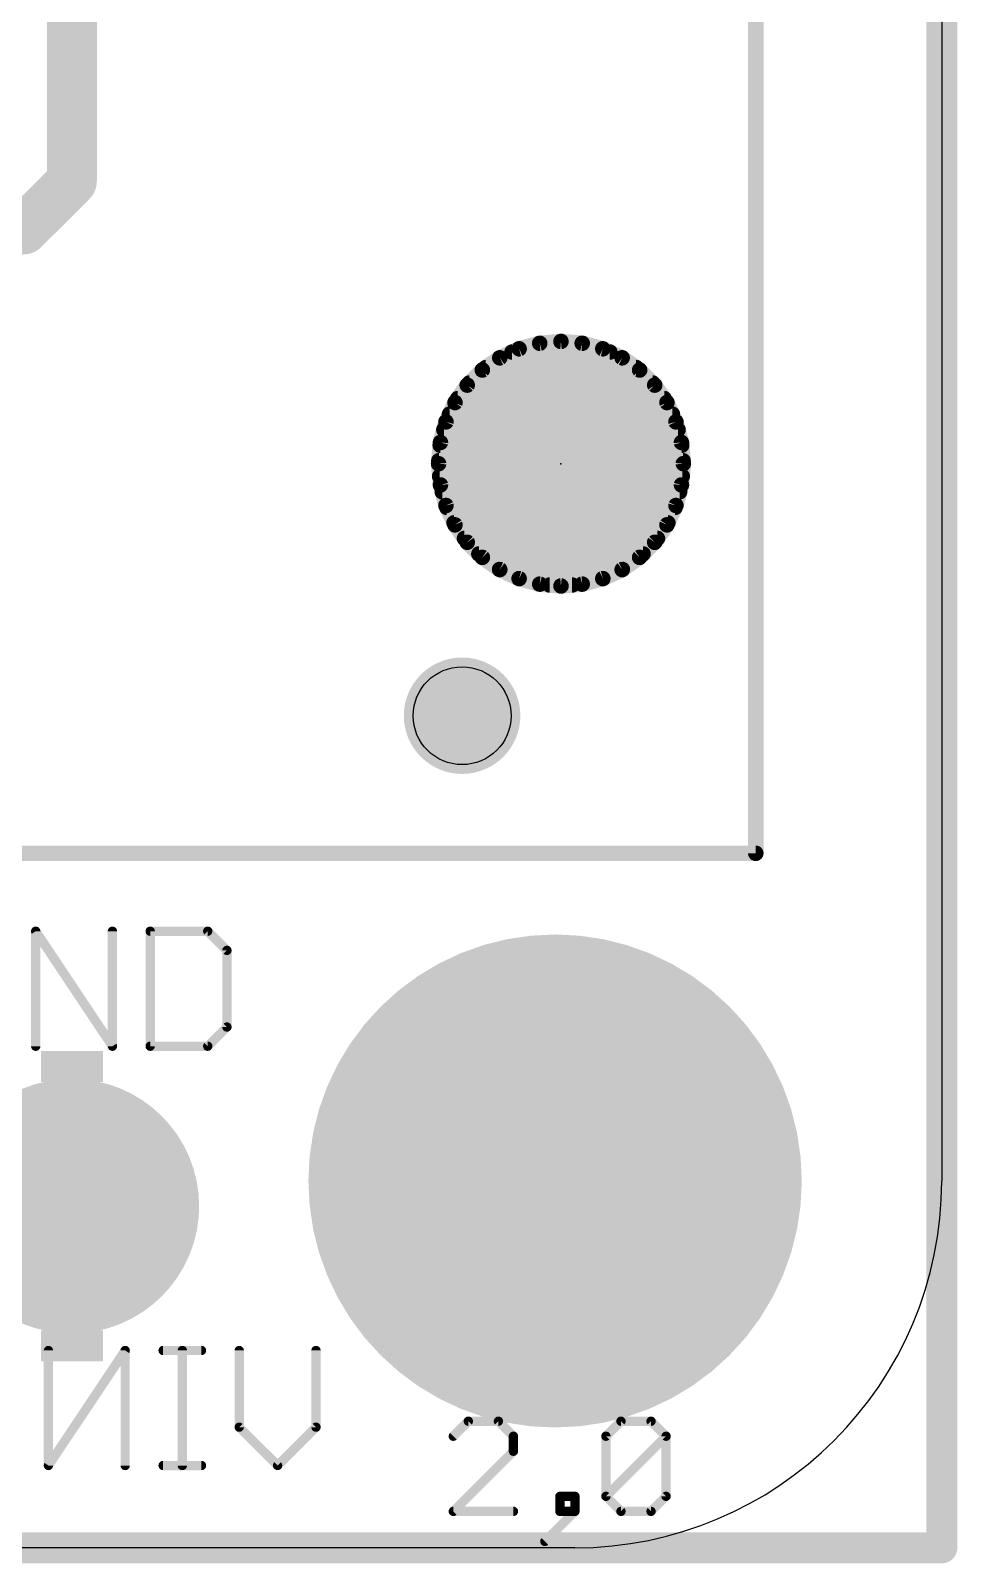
# Model space of a CAD drawing. Extents: x -0.1 to 32.1, y -0.1 to 23.1.
# Drawn here: x 24.55 to 32.13, y -0.13 to 12.41 of the extents above; entities that cross this region are included whole.
import ezdxf

# ---------------------------------------------------------------- set-up
doc = ezdxf.new("R2010")
doc.units = 0
for name, color, linetype in [('16', 132, 'CONTINUOUS'), ('17', 110, 'CONTINUOUS'), ('20', 53, 'CONTINUOUS'), ('21', 40, 'CONTINUOUS'), ('22', 6, 'CONTINUOUS'), ('24', 53, 'CONTINUOUS'), ('29', 253, 'CONTINUOUS'), ('39', 12, 'CONTINUOUS'), ('40', 132, 'CONTINUOUS'), ('41', 12, 'CONTINUOUS'), ('42', 132, 'CONTINUOUS'), ('43', 110, 'CONTINUOUS'), ('48', 253, 'CONTINUOUS')]:
    doc.layers.add(name, color=color, linetype=linetype)

# ---------------------------------------------------------------- blocks, each defined once
blk = doc.blocks.new('RECT')
blk.add_solid([(-0.5, -0.5), (0.5, -0.5), (-0.5, 0.5), (0.5, 0.5)])
blk = doc.blocks.new('ROUNDP')
at = {"const_width": 0.5}
blk.add_lwpolyline([(0, -0.25, 1), (0, 0.25, 1), (0, -0.25)], format="xyb", dxfattribs=at)
blk = doc.blocks.new('PIE')
at = {"const_width": 0.5}
blk.add_lwpolyline([(0, -0.25, 1), (0, 0.25, 1), (0, -0.25)], format="xyb", dxfattribs=at)

msp = doc.modelspace()

# ---------------------------------------------------------------- linework, layer by layer
at = {"layer": '16'}
for points, const_width in [([(32, 23), (32, 0)], 0.254), ([(24.892, 18.161), (24.892, 11.176)], 0.4064), ([(24.892, 11.176), (24.496, 10.78)], 0.4064), ([(24.496, 10.78), (22.78, 10.78)], 0.4064), ([(32, 0), (0, 0)], 0.254)]:
    msp.add_lwpolyline(points, dxfattribs=dict(at, const_width=const_width))
for points, const_width in [([(24.9638, 11.1042, 1), (24.8202, 11.2478)], 0.2032), ([(24.7904, 11.176, 1), (24.9936, 11.176)], 0.2032), ([(24.4242, 10.8518, 1), (24.5678, 10.7082)], 0.2032), ([(24.496, 10.6784, 1), (24.496, 10.8816)], 0.2032), ([(32, -0.0635, 1), (32, 0.0635)], 0.127), ([(31.9365, 0, 1), (32.0635, 0)], 0.127)]:
    msp.add_lwpolyline(points, format="xyb", dxfattribs=dict(at, const_width=const_width))
at = {"layer": '20'}
for p, q in [((32, 20), (32, 3)), ((29, 0), (3, 0))]:
    msp.add_line(p, q, dxfattribs=at)
msp.add_circle((28.08, 6.805), 0.4, dxfattribs=at)
msp.add_arc((28.9999, 3.0001), 3.0001, 270.0019, 359.9981, dxfattribs=at)
at = {"layer": '21'}
for points, const_width in [([(30.48, 17.005), (30.48, 5.68)], 0.127), ([(30.48, 5.68), (0.48, 5.68)], 0.127), ([(24.5956, 4.1021), (24.5956, 5.0427)], 0.0762), ([(24.5956, 5.0427), (25.2227, 4.1021)], 0.0762), ([(25.2227, 4.1021), (25.2227, 5.0427)], 0.0762), ([(25.5311, 5.0427), (25.5311, 4.1021)], 0.0762), ([(26.0014, 5.0427), (25.5311, 5.0427)], 0.0762), ([(26.1582, 4.8859), (26.0014, 5.0427)], 0.0762), ([(26.1582, 4.2589), (26.1582, 4.8859)], 0.0762), ([(26.0014, 4.1021), (26.1582, 4.2589)], 0.0762), ([(25.5311, 4.1021), (26.0014, 4.1021)], 0.0762)]:
    msp.add_lwpolyline(points, dxfattribs=dict(at, const_width=const_width))
for points, const_width in [([(30.4483, 5.68, 1), (30.5117, 5.68)], 0.0635), ([(30.48, 5.6483, 1), (30.48, 5.7118)], 0.0635), ([(24.6147, 5.0427, 1), (24.5766, 5.0427)], 0.0381), ([(24.6115, 5.0533, 1), (24.5798, 5.0321)], 0.0381), ([(25.2417, 5.0427, 1), (25.2036, 5.0427)], 0.0381), ([(25.5311, 5.0618, 1), (25.5311, 5.0237)], 0.0381), ([(25.5502, 5.0427, 1), (25.5121, 5.0427)], 0.0381), ([(26.0149, 5.0562, 1), (25.988, 5.0292)], 0.0381), ([(26.0014, 5.0237, 1), (26.0014, 5.0618)], 0.0381), ([(26.1773, 4.8859, 1), (26.1392, 4.8859)], 0.0381), ([(26.1447, 4.8725, 1), (26.1717, 4.8994)], 0.0381), ([(28.84, 1.25, 1), (28.84, 4.75, 1), (28.84, 1.25)], 0.1524), ([(26.1392, 4.2589, 1), (26.1773, 4.2589)], 0.0381), ([(26.1717, 4.2454, 1), (26.1447, 4.2723)], 0.0381), ([(25.5311, 4.1212, 1), (25.5311, 4.0831)], 0.0381), ([(26.0014, 4.0831, 1), (26.0014, 4.1212)], 0.0381), ([(24.5766, 4.1021, 1), (24.6147, 4.1021)], 0.0381), ([(25.2036, 4.1021, 1), (25.2417, 4.1021)], 0.0381), ([(25.2068, 4.0915, 1), (25.2385, 4.1127)], 0.0381), ([(25.5121, 4.1021, 1), (25.5502, 4.1021)], 0.0381), ([(25.988, 4.1156, 1), (26.0149, 4.0886)], 0.0381)]:
    msp.add_lwpolyline(points, format="xyb", dxfattribs=dict(at, const_width=const_width))
at = {"layer": '22', "const_width": 0.0762}
for points in [[(25.3267, 1.6137), (24.6996, 0.6731)], [(24.6996, 0.6731), (24.6996, 1.6137)], [(25.3267, 0.6731), (25.3267, 1.6137)], [(25.9504, 1.6137), (25.6368, 1.6137)], [(25.7936, 0.6731), (25.7936, 1.6137)], [(26.2588, 0.9866), (26.2588, 1.6137)], [(26.8859, 1.6137), (26.8859, 0.9866)], [(26.5724, 0.6731), (26.2588, 0.9866)], [(26.8859, 0.9866), (26.5724, 0.6731)], [(25.9504, 0.6731), (25.6368, 0.6731)]]:
    msp.add_lwpolyline(points, dxfattribs=at)
at = {"layer": '22', "const_width": 0.0381}
for points in [[(24.7187, 1.6137, 1), (24.6806, 1.6137)], [(25.3458, 1.6137, 1), (25.3077, 1.6137)], [(25.3426, 1.6031, 1), (25.3109, 1.6243)], [(25.6368, 1.6328, 1), (25.6368, 1.5947)], [(25.8127, 1.6137, 1), (25.7746, 1.6137)], [(25.9504, 1.5947, 1), (25.9504, 1.6328)], [(26.2779, 1.6137, 1), (26.2398, 1.6137)], [(26.905, 1.6137, 1), (26.8669, 1.6137)], [(26.2398, 0.9866, 1), (26.2779, 0.9866)], [(26.2723, 1.0001, 1), (26.2454, 0.9732)], [(26.8669, 0.9866, 1), (26.905, 0.9866)], [(26.8994, 0.9732, 1), (26.8724, 1.0001)], [(24.6838, 0.6837, 1), (24.7155, 0.6625)], [(24.6806, 0.6731, 1), (24.7187, 0.6731)], [(25.3077, 0.6731, 1), (25.3458, 0.6731)], [(25.6368, 0.6922, 1), (25.6368, 0.6541)], [(25.7746, 0.6731, 1), (25.8127, 0.6731)], [(25.9504, 0.6541, 1), (25.9504, 0.6922)], [(26.5589, 0.6866, 1), (26.5858, 0.6596)], [(26.5589, 0.6596, 1), (26.5858, 0.6866)]]:
    msp.add_lwpolyline(points, format="xyb", dxfattribs=at)
at = {"layer": '24'}
msp.add_point((28.888, 8.866), dxfattribs=at)
at = {"layer": '29', "const_width": 0.4762}
msp.add_lwpolyline([(28.08, 6.5669, 1), (28.08, 7.0431, 1), (28.08, 6.5669)], format="xyb", dxfattribs=at)
at = {"layer": '39', "const_width": 2.032}
msp.add_lwpolyline([(28.84, 2, 1), (28.84, 4, 1), (28.84, 2)], format="xyb", dxfattribs=at)
at = {"layer": '40', "const_width": 2.032}
msp.add_lwpolyline([(28.84, 2, 1), (28.84, 4, 1), (28.84, 2)], format="xyb", dxfattribs=at)
at = {"layer": '41', "const_width": 2.032}
msp.add_lwpolyline([(28.84, 2, 1), (28.84, 4, 1), (28.84, 2)], format="xyb", dxfattribs=at)
at = {"layer": '42', "const_width": 0.127}
for points in [[(28.546, 9.8057), (28.7144, 9.8508)], [(28.7144, 9.8508), (28.888, 9.866)], [(28.888, 9.866), (29.0616, 9.8508)], [(29.0616, 9.8508), (29.23, 9.8057)], [(28.2452, 9.632), (28.388, 9.732)], [(28.388, 9.732), (28.546, 9.8057)], [(28.4887, 9.779), (29.2873, 9.779)], [(29.23, 9.8057), (29.388, 9.732)], [(29.388, 9.732), (29.5308, 9.632)], [(28.122, 9.5088), (28.2452, 9.632)], [(28.2737, 9.652), (29.5023, 9.652)], [(29.5308, 9.632), (29.654, 9.5088)], [(28.022, 9.366), (28.122, 9.5088)], [(28.1382, 9.525), (29.6378, 9.525)], [(29.654, 9.5088), (29.754, 9.366)], [(27.9483, 9.208), (28.022, 9.366)], [(28.0444, 9.398), (29.7316, 9.398)], [(29.754, 9.366), (29.8277, 9.208)], [(27.9777, 9.271), (29.7983, 9.271)], [(27.9032, 9.0396), (27.9483, 9.208)], [(27.9312, 9.144), (29.8448, 9.144)], [(29.8277, 9.208), (29.8728, 9.0396)], [(27.888, 8.866), (27.9032, 9.0396)], [(27.9012, 9.017), (29.8748, 9.017)], [(29.8728, 9.0396), (29.888, 8.866)], [(27.9032, 8.6924), (27.888, 8.866)], [(27.8901, 8.89), (29.8859, 8.89)], [(29.888, 8.866), (29.8728, 8.6924)], [(27.897, 8.763), (29.879, 8.763)], [(27.9483, 8.524), (27.9032, 8.6924)], [(27.9183, 8.636), (29.8577, 8.636)], [(29.8728, 8.6924), (29.8277, 8.524)], [(28.022, 8.366), (27.9483, 8.524)], [(27.9553, 8.509), (29.8207, 8.509)], [(29.8277, 8.524), (29.754, 8.366)], [(28.0145, 8.382), (29.7615, 8.382)], [(28.122, 8.2232), (28.022, 8.366)], [(29.754, 8.366), (29.654, 8.2232)], [(28.0997, 8.255), (29.6763, 8.255)], [(28.2452, 8.1), (28.122, 8.2232)], [(29.654, 8.2232), (29.5308, 8.1)], [(28.2172, 8.128), (29.5588, 8.128)], [(28.388, 8), (28.2452, 8.1)], [(29.5308, 8.1), (29.388, 8)], [(28.3865, 8.001), (29.3895, 8.001)], [(28.546, 7.9263), (28.388, 8)], [(29.388, 8), (29.23, 7.9263)], [(28.7144, 7.8812), (28.546, 7.9263)], [(28.888, 7.866), (28.7144, 7.8812)], [(28.7966, 7.874), (28.9794, 7.874)], [(29.0616, 7.8812), (28.888, 7.866)], [(29.23, 7.9263), (29.0616, 7.8812)]]:
    msp.add_lwpolyline(points, dxfattribs=at)
at = {"layer": '42'}
for points, const_width in [([(28.7116, 9.8824, 1), (28.7171, 9.8192)], 0.0635), ([(28.7226, 9.8201, 1), (28.7061, 9.8815)], 0.0635), ([(28.8908, 9.8976, 1), (28.8852, 9.8344)], 0.0635), ([(28.8908, 9.8344, 1), (28.8852, 9.8976)], 0.0635), ([(29.0699, 9.8815, 1), (29.0534, 9.8201)], 0.0635), ([(29.0589, 9.8192, 1), (29.0644, 9.8824)], 0.0635), ([(28.3746, 9.7608, 1), (28.4014, 9.7032)], 0.0635), ([(28.4062, 9.706, 1), (28.3698, 9.758)], 0.0635), ([(28.4887, 9.8108, 1), (28.4887, 9.7472)], 0.0635), ([(28.5378, 9.8364, 1), (28.5542, 9.775)], 0.0635), ([(28.5594, 9.7769, 1), (28.5326, 9.8345)], 0.0635), ([(29.2434, 9.8345, 1), (29.2166, 9.7769)], 0.0635), ([(29.2218, 9.775, 1), (29.2382, 9.8364)], 0.0635), ([(29.2873, 9.7472, 1), (29.2873, 9.8108)], 0.0635), ([(29.4062, 9.758, 1), (29.3698, 9.706)], 0.0635), ([(29.3746, 9.7032, 1), (29.4014, 9.7608)], 0.0635), ([(28.227, 9.6581, 1), (28.2634, 9.606)], 0.0635), ([(28.2677, 9.6096, 1), (28.2228, 9.6545)], 0.0635), ([(28.2737, 9.6838, 1), (28.2737, 9.6203)], 0.0635), ([(29.5532, 9.6545, 1), (29.5083, 9.6096)], 0.0635), ([(29.5023, 9.6203, 1), (29.5023, 9.6838)], 0.0635), ([(29.5126, 9.606, 1), (29.549, 9.6581)], 0.0635), ([(28.0995, 9.5312, 1), (28.1444, 9.4863)], 0.0635), ([(28.148, 9.4906, 1), (28.0959, 9.527)], 0.0635), ([(28.1382, 9.5568, 1), (28.1382, 9.4932)], 0.0635), ([(29.6801, 9.527, 1), (29.628, 9.4906)], 0.0635), ([(29.6316, 9.4863, 1), (29.6765, 9.5312)], 0.0635), ([(29.6378, 9.4932, 1), (29.6378, 9.5568)], 0.0635), ([(27.996, 9.3842, 1), (28.048, 9.3478)], 0.0635), ([(28.0508, 9.3526, 1), (27.9932, 9.3794)], 0.0635), ([(28.0444, 9.4298, 1), (28.0444, 9.3662)], 0.0635), ([(29.7828, 9.3794, 1), (29.7252, 9.3526)], 0.0635), ([(29.728, 9.3478, 1), (29.78, 9.3842)], 0.0635), ([(29.7316, 9.3662, 1), (29.7316, 9.4298)], 0.0635), ([(27.9777, 9.3028, 1), (27.9777, 9.2393)], 0.0635), ([(29.7983, 9.2393, 1), (29.7983, 9.3028)], 0.0635), ([(27.9312, 9.1758, 1), (27.9312, 9.1122)], 0.0635), ([(27.9195, 9.2214, 1), (27.9771, 9.1946)], 0.0635), ([(27.979, 9.1998, 1), (27.9176, 9.2162)], 0.0635), ([(29.8584, 9.2162, 1), (29.797, 9.1998)], 0.0635), ([(29.7989, 9.1946, 1), (29.8565, 9.2214)], 0.0635), ([(29.8448, 9.1122, 1), (29.8448, 9.1758)], 0.0635), ([(27.9012, 9.0488, 1), (27.9012, 8.9853)], 0.0635), ([(27.8725, 9.0479, 1), (27.9339, 9.0314)], 0.0635), ([(27.9348, 9.0369, 1), (27.8716, 9.0424)], 0.0635), ([(29.9044, 9.0424, 1), (29.8412, 9.0369)], 0.0635), ([(29.8421, 9.0314, 1), (29.9035, 9.0479)], 0.0635), ([(29.8748, 8.9853, 1), (29.8748, 9.0488)], 0.0635), ([(27.9196, 8.8688, 1), (27.8564, 8.8632)], 0.0635), ([(27.8564, 8.8688, 1), (27.9196, 8.8632)], 0.0635), ([(27.8901, 8.9218, 1), (27.8901, 8.8582)], 0.0635), ([(29.8564, 8.8632, 1), (29.9196, 8.8688)], 0.0635), ([(29.9196, 8.8632, 1), (29.8564, 8.8688)], 0.0635), ([(29.8859, 8.8582, 1), (29.8859, 8.9218)], 0.0635), ([(27.897, 8.7948, 1), (27.897, 8.7312)], 0.0635), ([(29.879, 8.7312, 1), (29.879, 8.7948)], 0.0635), ([(27.9339, 8.7006, 1), (27.8725, 8.6841)], 0.0635), ([(27.8716, 8.6896, 1), (27.9348, 8.6951)], 0.0635), ([(27.9183, 8.6678, 1), (27.9183, 8.6043)], 0.0635), ([(29.8412, 8.6951, 1), (29.9044, 8.6896)], 0.0635), ([(29.9035, 8.6841, 1), (29.8421, 8.7006)], 0.0635), ([(29.8577, 8.6043, 1), (29.8577, 8.6678)], 0.0635), ([(27.9771, 8.5374, 1), (27.9195, 8.5106)], 0.0635), ([(27.9176, 8.5158, 1), (27.979, 8.5322)], 0.0635), ([(27.9553, 8.5408, 1), (27.9553, 8.4772)], 0.0635), ([(29.797, 8.5322, 1), (29.8584, 8.5158)], 0.0635), ([(29.8565, 8.5106, 1), (29.7989, 8.5374)], 0.0635), ([(29.8207, 8.4772, 1), (29.8207, 8.5408)], 0.0635), ([(28.0145, 8.4138, 1), (28.0145, 8.3502)], 0.0635), ([(28.048, 8.3842, 1), (27.996, 8.3478)], 0.0635), ([(27.9932, 8.3526, 1), (28.0508, 8.3794)], 0.0635), ([(29.7252, 8.3794, 1), (29.7828, 8.3526)], 0.0635), ([(29.78, 8.3478, 1), (29.728, 8.3842)], 0.0635), ([(29.7615, 8.3502, 1), (29.7615, 8.4138)], 0.0635), ([(28.0997, 8.2868, 1), (28.0997, 8.2233)], 0.0635), ([(28.1444, 8.2457, 1), (28.0995, 8.2008)], 0.0635), ([(28.0959, 8.205, 1), (28.148, 8.2414)], 0.0635), ([(29.628, 8.2414, 1), (29.6801, 8.205)], 0.0635), ([(29.6765, 8.2008, 1), (29.6316, 8.2457)], 0.0635), ([(29.6763, 8.2233, 1), (29.6763, 8.2868)], 0.0635), ([(28.2172, 8.1598, 1), (28.2172, 8.0962)], 0.0635), ([(28.2634, 8.126, 1), (28.227, 8.0739)], 0.0635), ([(28.2228, 8.0775, 1), (28.2677, 8.1224)], 0.0635), ([(29.5083, 8.1224, 1), (29.5532, 8.0775)], 0.0635), ([(29.549, 8.0739, 1), (29.5126, 8.126)], 0.0635), ([(29.5588, 8.0962, 1), (29.5588, 8.1598)], 0.0635), ([(28.3865, 8.0328, 1), (28.3865, 7.9693)], 0.0635), ([(28.4014, 8.0288, 1), (28.3746, 7.9712)], 0.0635), ([(28.3698, 7.974, 1), (28.4062, 8.026)], 0.0635), ([(29.3698, 8.026, 1), (29.4062, 7.974)], 0.0635), ([(29.4014, 7.9712, 1), (29.3746, 8.0288)], 0.0635), ([(29.3895, 7.9693, 1), (29.3895, 8.0328)], 0.0635), ([(28.5542, 7.957, 1), (28.5378, 7.8956)], 0.0635), ([(28.5326, 7.8975, 1), (28.5594, 7.9551)], 0.0635), ([(28.7171, 7.9128, 1), (28.7116, 7.8496)], 0.0635), ([(28.7061, 7.8505, 1), (28.7226, 7.9119)], 0.0635), ([(28.7966, 7.9058, 1), (28.7966, 7.8423)], 0.0635), ([(28.8852, 7.8976, 1), (28.8908, 7.8344)], 0.0635), ([(28.8852, 7.8344, 1), (28.8908, 7.8976)], 0.0635), ([(28.9794, 7.8423, 1), (28.9794, 7.9058)], 0.0635), ([(29.0534, 7.9119, 1), (29.0699, 7.8505)], 0.0635), ([(29.0644, 7.8496, 1), (29.0589, 7.9128)], 0.0635), ([(29.2166, 7.9551, 1), (29.2434, 7.8975)], 0.0635), ([(29.2382, 7.8956, 1), (29.2218, 7.957)], 0.0635), ([(28.84, 2, 1), (28.84, 4, 1), (28.84, 2)], 2.032)]:
    msp.add_lwpolyline(points, format="xyb", dxfattribs=dict(at, const_width=const_width))
at = {"layer": '43', "const_width": 2.032}
msp.add_lwpolyline([(28.84, 2, 1), (28.84, 4, 1), (28.84, 2)], format="xyb", dxfattribs=at)
at = {"layer": '48', "const_width": 0.0762}
for points in [[(28.131, 1.0353), (28.0081, 0.9125)], [(28.3767, 1.0353), (28.131, 1.0353)], [(28.4996, 0.9125), (28.3767, 1.0353)], [(29.2555, 0.9125), (29.3783, 1.0353)], [(29.3783, 1.0353), (29.6241, 1.0353)], [(29.6241, 1.0353), (29.7469, 0.9125)], [(28.4996, 0.7896), (28.4996, 0.9125)], [(29.2555, 0.421), (29.2555, 0.9125)], [(29.2555, 0.421), (29.7469, 0.9125)], [(29.7469, 0.9125), (29.7469, 0.421)], [(28.0081, 0.2981), (28.4996, 0.7896)], [(29.0023, 0.421), (28.8794, 0.421)], [(28.8794, 0.421), (28.8794, 0.2981)], [(29.0023, 0.2981), (29.0023, 0.421)], [(29.3783, 0.2981), (29.2555, 0.421)], [(29.7469, 0.421), (29.6241, 0.2981)], [(28.4996, 0.2981), (28.0081, 0.2981)], [(28.7565, 0.0524), (29.0023, 0.2981)], [(28.8794, 0.2981), (29.0023, 0.2981)], [(29.6241, 0.2981), (29.3783, 0.2981)]]:
    msp.add_lwpolyline(points, dxfattribs=at)
at = {"layer": '48', "const_width": 0.0381}
for points in [[(28.131, 1.0544, 1), (28.131, 1.0163)], [(28.1444, 1.0219, 1), (28.1175, 1.0488)], [(28.3902, 1.0488, 1), (28.3632, 1.0219)], [(28.3767, 1.0163, 1), (28.3767, 1.0544)], [(29.3783, 1.0544, 1), (29.3783, 1.0163)], [(29.3918, 1.0219, 1), (29.3649, 1.0488)], [(29.6375, 1.0488, 1), (29.6106, 1.0219)], [(29.6241, 1.0163, 1), (29.6241, 1.0544)], [(27.9946, 0.9259, 1), (28.0216, 0.899)], [(28.5186, 0.9125, 1), (28.4805, 0.9125)], [(28.4861, 0.899, 1), (28.5131, 0.9259)], [(29.2745, 0.9125, 1), (29.2364, 0.9125)], [(29.242, 0.9259, 1), (29.2689, 0.899)], [(29.766, 0.9125, 1), (29.7279, 0.9125)], [(29.7604, 0.899, 1), (29.7335, 0.9259)], [(29.7335, 0.899, 1), (29.7604, 0.9259)], [(28.4805, 0.7896, 1), (28.5186, 0.7896)], [(28.5131, 0.7761, 1), (28.4861, 0.8031)], [(28.8984, 0.421, 1), (28.8603, 0.421)], [(28.8794, 0.44, 1), (28.8794, 0.4019)], [(29.0213, 0.421, 1), (28.9832, 0.421)], [(29.0023, 0.4019, 1), (29.0023, 0.44)], [(29.2364, 0.421, 1), (29.2745, 0.421)], [(29.2689, 0.4344, 1), (29.242, 0.4075)], [(29.242, 0.4344, 1), (29.2689, 0.4075)], [(29.7279, 0.421, 1), (29.766, 0.421)], [(29.7604, 0.4075, 1), (29.7335, 0.4344)], [(28.0081, 0.3172, 1), (28.0081, 0.2791)], [(27.9946, 0.3116, 1), (28.0216, 0.2846)], [(28.4996, 0.2791, 1), (28.4996, 0.3172)], [(28.8603, 0.2981, 1), (28.8984, 0.2981)], [(28.8794, 0.3172, 1), (28.8794, 0.2791)], [(28.9832, 0.2981, 1), (29.0213, 0.2981)], [(29.0157, 0.2846, 1), (28.9888, 0.3116)], [(29.0023, 0.2791, 1), (29.0023, 0.3172)], [(29.3783, 0.3172, 1), (29.3783, 0.2791)], [(29.3649, 0.2846, 1), (29.3918, 0.3116)], [(29.6106, 0.3116, 1), (29.6375, 0.2846)], [(29.6241, 0.2791, 1), (29.6241, 0.3172)], [(28.743, 0.0658, 1), (28.77, 0.0389)]]:
    msp.add_lwpolyline(points, format="xyb", dxfattribs=at)

# ---------------------------------------------------------------- block references
at = {"layer": '16'}
msp.add_blockref('PIE', (28.888, 8.866), dxfattribs=at)
at = {"layer": '17', "xscale": 3, "yscale": 3}
msp.add_blockref('ROUNDP', (28.84, 3), dxfattribs=at)
msp.add_blockref('ROUNDP', (28.84, 3), dxfattribs=at)
at = {"layer": '17', "xscale": 1.9304, "yscale": 1.9304, "rotation": 90}
msp.add_blockref('ROUNDP', (24.89, 2.794), dxfattribs=at)
msp.add_blockref('ROUNDP', (24.89, 2.794), dxfattribs=at)
at = {"layer": '29', "xscale": 3.1524, "yscale": 3.1524}
msp.add_blockref('ROUNDP', (28.84, 3), dxfattribs=at)
at = {"layer": '29', "xscale": 2.0828, "yscale": 2.0828, "rotation": 90}
msp.add_blockref('ROUNDP', (24.89, 2.794), dxfattribs=at)
at = {"layer": '42', "xscale": 0.508, "yscale": 0.254}
msp.add_blockref('RECT', (24.892, 3.937), dxfattribs=at)
at = {"layer": '42', "xscale": 0.254, "yscale": 0.508, "rotation": 90}
msp.add_blockref('RECT', (24.892, 1.651), dxfattribs=at)

doc.saveas('drawing.dxf')
